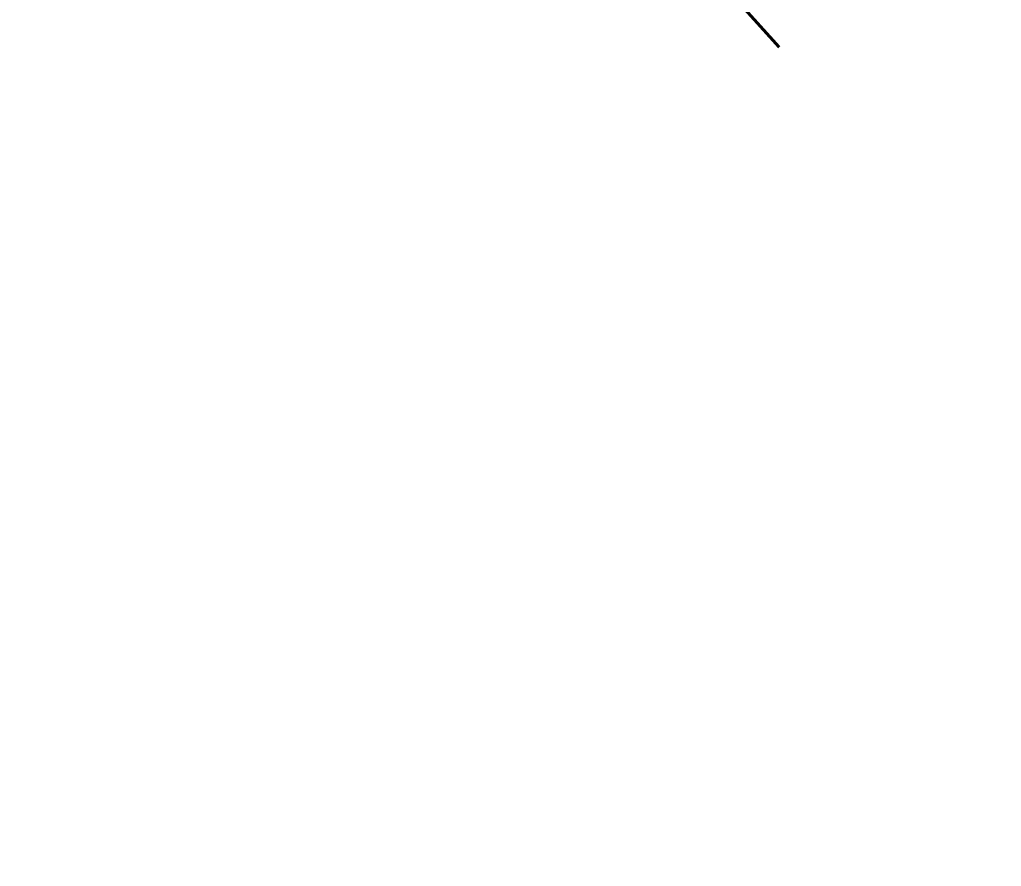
# Model space of a CAD drawing. Header units: millimetres. Extents: x 494.6 to 506.9, y 72.1 to 80.
# Drawn here: x 498.6081 to 498.7739, y 79.1344 to 79.2774 of the extents above; entities that cross this region are included whole.
import ezdxf

# ---------------------------------------------------------------- set-up
doc = ezdxf.new("R2010")
doc.units = ezdxf.units.MM
doc.header["$LTSCALE"] = 0.5
doc.header["$PDMODE"] = 98
doc.layers.add('DIM', color=3, linetype='Continuous')
doc.styles.add('SIMPLEX', font='simplex.shx', dxfattribs={"bigfont": 'AllInOneBig.shx'})
doc.dimstyles.new('Standard3', dxfattribs={"dimtxt": 0.08, "dimasz": 0.08, "dimexe": 0.027, "dimexo": 0.027, "dimgap": 0.027, "dimtad": 1, "dimdec": 3, "dimlfac": 2, "dimrnd": 0.0005, "dimzin": 1, "dimtxsty": 'SIMPLEX', "dimcen": 0.1905, "dimclrd": 256, "dimclre": 256, "dimclrt": 256, "dimazin": 3, "dimtp": 0.03, "dimtm": 0.03, "dimtfac": 0.8, "dimtdec": 3, "dimtmove": 0, "dimatfit": 3, "dimfxl": 0.05, "dimlwd": -1, "dimlwe": -1})

# ---------------------------------------------------------------- blocks, each defined once
blk = doc.blocks.new('*D286')
at = {"layer": 'Defpoints', "color": 0, "ltscale": 0.1, "transparency": 16777216}
for p in [(499.29894, 79.95444), (497.64644, 78.03515), (499.29894, 78.03515)]:
    blk.add_point(p, dxfattribs=at)
at = {"layer": 'DIM', "ltscale": 0.1, "transparency": 16777216}
for p, q in [((497.64644, 78.06215), (497.64644, 79.98144)), ((499.29894, 78.06215), (499.29894, 79.98144)), ((497.72644, 79.95444), (498.06473, 79.95444)), ((499.21894, 79.95444), (498.88064, 79.95444))]:
    blk.add_line(p, q, dxfattribs=at)
for points in [[(497.72644, 79.96777), (497.72644, 79.94111), (497.64644, 79.95444)], [(499.21894, 79.96777), (499.21894, 79.94111), (499.29894, 79.95444)]]:
    blk.add_solid(points, dxfattribs=at)
at = {"layer": 'DIM', "ltscale": 0.1, "transparency": 16777216, "insert": (498.47269, 79.95444), "char_height": 0.08, "attachment_point": 5, "style": 'SIMPLEX'}
blk.add_mtext('\\A1;3.305%%P0.025', dxfattribs=at)
blk = doc.blocks.new('*D287')
at = {"layer": 'Defpoints', "color": 0, "ltscale": 0.1, "transparency": 16777216}
for p in [(498.54894, 79.72976), (498.39644, 79.01015), (498.54894, 79.01015)]:
    blk.add_point(p, dxfattribs=at)
at = {"layer": 'DIM', "ltscale": 0.1, "transparency": 16777216}
for p, q in [((498.39644, 79.03715), (498.39644, 79.75676)), ((498.54894, 79.03715), (498.54894, 79.75676)), ((498.31644, 79.72976), (498.23644, 79.72976)), ((498.39644, 79.72976), (498.54894, 79.72976)), ((498.62894, 79.72976), (498.70894, 79.72976))]:
    blk.add_line(p, q, dxfattribs=at)
for points in [[(498.31644, 79.74309), (498.31644, 79.71642), (498.39644, 79.72976)], [(498.62894, 79.74309), (498.62894, 79.71642), (498.54894, 79.72976)]]:
    blk.add_solid(points, dxfattribs=at)
at = {"layer": 'DIM', "ltscale": 0.1, "transparency": 16777216, "insert": (498.89594, 79.72976), "char_height": 0.08, "attachment_point": 5, "style": 'SIMPLEX'}
blk.add_mtext('\\A1;0.305', dxfattribs=at)
blk = doc.blocks.new('*D288')
at = {"layer": 'Defpoints', "color": 0, "ltscale": 0.1, "transparency": 16777216}
for p in [(498.51769, 79.49755), (498.42769, 79.0414), (498.51769, 79.0414)]:
    blk.add_point(p, dxfattribs=at)
at = {"layer": 'DIM', "ltscale": 0.1, "transparency": 16777216}
for p, q in [((498.42769, 79.0684), (498.42769, 79.52455)), ((498.51769, 79.0684), (498.51769, 79.52455)), ((498.34769, 79.49755), (498.26769, 79.49755)), ((498.42769, 79.49755), (498.51769, 79.49755)), ((498.59769, 79.49755), (499.32248, 79.49755))]:
    blk.add_line(p, q, dxfattribs=at)
for points in [[(498.34769, 79.51088), (498.34769, 79.48421), (498.42769, 79.49755)], [(498.59769, 79.51088), (498.59769, 79.48421), (498.51769, 79.49755)]]:
    blk.add_solid(points, dxfattribs=at)
at = {"layer": 'DIM', "ltscale": 0.1, "transparency": 16777216, "insert": (499.66205, 79.49755), "char_height": 0.08, "attachment_point": 5, "style": 'SIMPLEX'}
blk.add_mtext('\\A1;0.180{}{\\H0.71x;\\C3;\\S+0.030^ -0.050;}', dxfattribs=at)
blk = doc.blocks.new('*D289')
at = {"layer": 'Defpoints', "color": 0, "ltscale": 0.1, "transparency": 16777216}
for p in [(498.51019, 79.32611), (498.43519, 78.94866), (498.51019, 78.94866)]:
    blk.add_point(p, dxfattribs=at)
at = {"layer": 'DIM', "ltscale": 0.1, "transparency": 16777216}
for p, q in [((498.43519, 78.97566), (498.43519, 79.35311)), ((498.51019, 78.97566), (498.51019, 79.35311)), ((498.35519, 79.32611), (498.27519, 79.32611)), ((498.43519, 79.32611), (498.51019, 79.32611)), ((498.59019, 79.32611), (498.67019, 79.32611))]:
    blk.add_line(p, q, dxfattribs=at)
for points in [[(498.35519, 79.33944), (498.35519, 79.31278), (498.43519, 79.32611)], [(498.59019, 79.33944), (498.59019, 79.31278), (498.51019, 79.32611)]]:
    blk.add_solid(points, dxfattribs=at)
at = {"layer": 'DIM', "ltscale": 0.1, "transparency": 16777216, "insert": (498.901, 79.32611), "char_height": 0.08, "attachment_point": 5, "style": 'SIMPLEX'}
blk.add_mtext('\\A1;(0.150)', dxfattribs=at)

msp = doc.modelspace()

# ---------------------------------------------------------------- dimensions: what is measured, and where the dimension line sits
at = {"layer": 'DIM', "ltscale": 0.1}
dim = msp.add_linear_dim(base=(499.29894, 79.95444), p1=(497.64644, 78.03515), p2=(499.29894, 78.03515), text='<>%%P0.025', dimstyle='Standard3', dxfattribs=at)
dim.commit()
dim.dimension.update_dxf_attribs({"geometry": '*D286', "text_midpoint": (498.47269, 79.95444), "dimtype": 160})
dim = msp.add_linear_dim(base=(498.54894, 79.72976), p1=(498.39644, 79.01015), p2=(498.54894, 79.01015), dimstyle='Standard3', dxfattribs=at)
dim.commit()
dim.dimension.update_dxf_attribs({"geometry": '*D287', "text_midpoint": (498.89594, 79.72976)})
dim = msp.add_linear_dim(base=(498.51769, 79.49755), p1=(498.42769, 79.0414), p2=(498.51769, 79.0414), text='<>{}{\\H0.71x;\\C3;\\S+0.030^ -0.050;}', dimstyle='Standard3', override={"dimtm": 0.05}, dxfattribs=at)
dim.commit()
dim.dimension.update_dxf_attribs({"geometry": '*D288', "text_midpoint": (499.66205, 79.49755), "dimtype": 160})
dim = msp.add_linear_dim(base=(498.51019, 79.32611), p1=(498.43519, 78.94866), p2=(498.51019, 78.94866), text='(<>)', dimstyle='Standard3', dxfattribs=at)
dim.commit()
dim.dimension.update_dxf_attribs({"geometry": '*D289', "text_midpoint": (498.901, 79.32611)})

doc.saveas('drawing.dxf')
